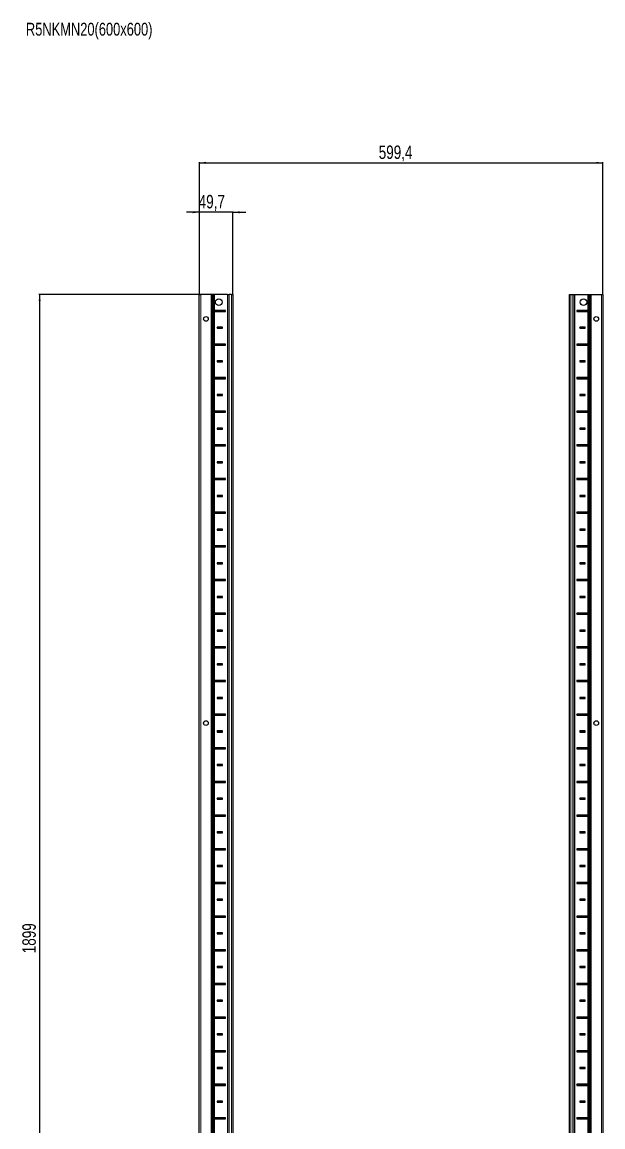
# Model space of a CAD drawing. Header units: millimetres. Extents: x -199 to 5025, y -1847 to 1507.
# Drawn here: x -199 to 663, y -190 to 1452 of the extents above; entities that cross this region are included whole.
import ezdxf

# ---------------------------------------------------------------- set-up
doc = ezdxf.new("R2010")
doc.units = ezdxf.units.MM
doc.layers.add('FORMAT', color=7, linetype='Continuous')
doc.styles.add('SLDTEXTSTYLE0', font='TXT', dxfattribs={"width": 0.75})
doc.dimstyles.new('SLDDIMSTYLE0', dxfattribs={"dimtxt": 20, "dimasz": 10, "dimexe": 0, "dimexo": 0.0625, "dimgap": 5, "dimtad": 2, "dimdec": 1, "dimrnd": 1e-09, "dimzin": 12, "dimdsep": 46, "dimtxsty": 'SLDTEXTSTYLE0', "dimsah": 1, "dimcen": 0.09, "dimadec": 0, "dimazin": 3, "dimtfac": 1, "dimtofl": 0, "dimtmove": 0, "dimatfit": 3, "dimfxl": 0, "dimfrac": 2, "dimtolj": 1, "dimtzin": 12, "dimarcsym": 0})
doc.dimstyles.new('SLDDIMSTYLE1', dxfattribs={"dimtxt": 20, "dimasz": 10, "dimexe": 0, "dimexo": 0.0625, "dimgap": 5, "dimtad": 2, "dimdec": 1, "dimrnd": 1e-09, "dimzin": 12, "dimdsep": 46, "dimtxsty": 'SLDTEXTSTYLE0', "dimsah": 1, "dimcen": 0.09, "dimadec": 0, "dimazin": 3, "dimtfac": 1, "dimtmove": 0, "dimatfit": 0, "dimfxl": 0, "dimfrac": 2, "dimtolj": 1, "dimtzin": 12, "dimarcsym": 0})

# ---------------------------------------------------------------- blocks, each defined once
blk = doc.blocks.new('_D')
at = {"layer": 'FORMAT'}
for p, q in [((86.4, 1047.2), (-174.2, 1047.2)), ((-173.2, 1047.2), (-173.2, -851.8)), ((86.4, -851.8), (-174.2, -851.8))]:
    blk.add_line(p, q, dxfattribs=at)
for points in [[(-173.2, 1047.2), (-174.7, 1037.2), (-171.6, 1037.2)], [(-173.2, -851.8), (-171.6, -841.8), (-174.7, -841.8)]]:
    blk.add_solid(points, dxfattribs=at)
at = {"layer": 'FORMAT', "insert": (-198.9, 68.2), "char_height": 20, "attachment_point": 1, "rotation": 90, "style": 'SLDTEXTSTYLE0'}
blk.add_mtext('1899', dxfattribs=at)
blk = doc.blocks.new('_D_1')
at = {"layer": 'FORMAT'}
for p, q in [((64, 1047.2), (64, 1243.6)), ((64, 1242.6), (663.4, 1242.6)), ((663.4, 1047.2), (663.4, 1243.6))]:
    blk.add_line(p, q, dxfattribs=at)
for points in [[(64, 1242.6), (74, 1241.1), (74, 1244.2)], [(663.4, 1242.6), (653.4, 1244.2), (653.4, 1241.1)]]:
    blk.add_solid(points, dxfattribs=at)
at = {"layer": 'FORMAT', "insert": (330.4, 1268.4), "char_height": 20, "attachment_point": 1, "style": 'SLDTEXTSTYLE0'}
blk.add_mtext('599,4', dxfattribs=at)
blk = doc.blocks.new('_D_2')
at = {"layer": 'FORMAT'}
for p, q in [((64, 1169.2), (44.7, 1169.2)), ((64, 1047.2), (64, 1170.2)), ((113.7, 1169.2), (64, 1169.2)), ((113.7, 1047.2), (113.7, 1170.2)), ((113.7, 1169.2), (132.9, 1169.2))]:
    blk.add_line(p, q, dxfattribs=at)
for points in [[(64, 1169.2), (54, 1170.7), (54, 1167.7)], [(113.7, 1169.2), (123.7, 1167.7), (123.7, 1170.7)]]:
    blk.add_solid(points, dxfattribs=at)
at = {"layer": 'FORMAT', "insert": (63, 1195), "char_height": 20, "attachment_point": 1, "style": 'SLDTEXTSTYLE0'}
blk.add_mtext('49,7', dxfattribs=at)

msp = doc.modelspace()

# ---------------------------------------------------------------- linework, layer by layer
at = {"color": 7, "linetype": 'Continuous', "lineweight": 25}
for p, q in [((63.98, -851.79), (63.98, 1047.21)), ((63.98, 1047.21), (65.98, 1047.21)), ((81.33, 1047.21), (65.98, 1047.21)), ((81.33, 1047.21), (81.98, 1047.21)), ((81.98, -851.79), (81.98, 1047.21)), ((81.98, 1047.21), (82.56, 1047.21)), ((83.77, 1047.21), (82.56, 1047.21)), ((83.77, -851.79), (83.77, 1047.21)), ((83.8, 1047.21), (83.77, 1047.21)), ((83.8, -851.79), (83.8, 1047.21)), ((85.01, 1047.21), (83.8, 1047.21)), ((85.01, 1047.21), (86.42, 1047.21)), ((105.83, 1047.21), (86.42, 1047.21)), ((105.83, 1047.21), (106.48, 1047.21)), ((106.48, -851.79), (106.48, 1047.21)), ((106.48, 1047.21), (108.48, 1047.21)), ((111.68, 1047.21), (108.48, 1047.21)), ((111.68, 1047.21), (113.68, 1047.21)), ((113.68, 1047.21), (113.68, -851.79)), ((613.68, -851.79), (613.68, 1047.21)), ((613.68, 1047.21), (615.68, 1047.21)), ((615.68, 1047.21), (618.88, 1047.21)), ((618.88, 1047.21), (620.88, 1047.21)), ((620.88, 1047.21), (620.88, -851.79)), ((620.88, 1047.21), (621.53, 1047.21)), ((621.53, 1047.21), (640.93, 1047.21)), ((640.93, 1047.21), (642.34, 1047.21)), ((642.34, 1047.21), (643.55, 1047.21)), ((643.55, 1047.21), (643.55, -851.79)), ((643.55, 1047.21), (643.58, 1047.21)), ((643.58, 1047.21), (643.58, -851.79)), ((643.58, 1047.21), (644.79, 1047.21)), ((644.79, 1047.21), (645.38, 1047.21)), ((645.38, 1047.21), (645.38, -851.79)), ((645.38, 1047.21), (646.03, 1047.21)), ((646.03, 1047.21), (661.38, 1047.21)), ((661.38, 1047.21), (663.38, 1047.21)), ((663.38, 1047.21), (663.38, -851.79)), ((85.93, 1023.35), (85.93, 1022.06)), ((86.58, 1022.71), (85.93, 1023.35)), ((86.58, 1022.71), (85.93, 1022.06)), ((102.83, 1023.46), (86.42, 1023.46)), ((86.42, 1021.96), (102.83, 1021.96)), ((102.08, 1022.71), (86.58, 1022.71)), ((102.08, 1022.71), (102.83, 1023.46)), ((102.08, 1022.71), (102.83, 1021.96)), ((102.83, 1021.96), (102.83, 1023.46)), ((625.28, 1022.71), (624.53, 1023.46)), ((640.93, 1023.46), (624.53, 1023.46)), ((624.53, 1023.46), (624.53, 1021.96)), ((625.28, 1022.71), (624.53, 1021.96)), ((624.53, 1021.96), (640.93, 1021.96)), ((625.28, 1022.71), (640.78, 1022.71)), ((640.78, 1022.71), (641.42, 1023.35)), ((640.78, 1022.71), (641.42, 1022.06)), ((641.42, 1022.06), (641.42, 1023.35)), ((98.33, 998.46), (90.33, 998.46)), ((90.33, 998.46), (90.33, 996.96)), ((91.08, 997.71), (90.33, 998.46)), ((91.08, 997.71), (90.33, 996.96)), ((90.33, 996.96), (98.33, 996.96)), ((97.58, 997.71), (91.08, 997.71)), ((97.58, 997.71), (98.33, 998.46)), ((97.58, 997.71), (98.33, 996.96)), ((98.33, 996.96), (98.33, 998.46)), ((637.03, 998.46), (629.03, 998.46)), ((629.03, 998.46), (629.03, 996.96)), ((629.78, 997.71), (629.03, 998.46)), ((629.78, 997.71), (629.03, 996.96)), ((629.03, 996.96), (637.03, 996.96)), ((629.78, 997.71), (636.28, 997.71)), ((636.28, 997.71), (637.03, 998.46)), ((636.28, 997.71), (637.03, 996.96)), ((637.03, 996.96), (637.03, 998.46)), ((85.93, 973.35), (85.93, 972.06)), ((86.58, 972.71), (85.93, 973.35)), ((86.58, 972.71), (85.93, 972.06)), ((102.83, 973.46), (86.42, 973.46)), ((86.42, 971.96), (102.83, 971.96)), ((102.08, 972.71), (86.58, 972.71)), ((102.08, 972.71), (102.83, 973.46)), ((102.08, 972.71), (102.83, 971.96)), ((102.83, 971.96), (102.83, 973.46)), ((640.93, 973.46), (624.53, 973.46)), ((624.53, 973.46), (624.53, 971.96)), ((625.28, 972.71), (624.53, 973.46)), ((625.28, 972.71), (624.53, 971.96)), ((624.53, 971.96), (640.93, 971.96)), ((625.28, 972.71), (640.78, 972.71)), ((640.78, 972.71), (641.42, 973.35)), ((640.78, 972.71), (641.42, 972.06)), ((641.42, 972.06), (641.42, 973.35)), ((98.33, 948.46), (90.33, 948.46)), ((90.33, 948.46), (90.33, 946.96)), ((91.08, 947.71), (90.33, 948.46)), ((91.08, 947.71), (90.33, 946.96)), ((90.33, 946.96), (98.33, 946.96)), ((97.58, 947.71), (91.08, 947.71)), ((97.58, 947.71), (98.33, 948.46)), ((97.58, 947.71), (98.33, 946.96)), ((98.33, 946.96), (98.33, 948.46)), ((637.03, 948.46), (629.03, 948.46)), ((629.03, 948.46), (629.03, 946.96)), ((629.78, 947.71), (629.03, 948.46)), ((629.78, 947.71), (629.03, 946.96)), ((629.03, 946.96), (637.03, 946.96)), ((629.78, 947.71), (636.28, 947.71)), ((636.28, 947.71), (637.03, 948.46)), ((636.28, 947.71), (637.03, 946.96)), ((637.03, 946.96), (637.03, 948.46)), ((85.93, 923.35), (85.93, 922.06)), ((86.58, 922.71), (85.93, 923.35)), ((86.58, 922.71), (85.93, 922.06)), ((102.83, 923.46), (86.42, 923.46)), ((86.42, 921.96), (102.83, 921.96)), ((102.08, 922.71), (86.58, 922.71)), ((102.08, 922.71), (102.83, 923.46)), ((102.08, 922.71), (102.83, 921.96)), ((102.83, 921.96), (102.83, 923.46)), ((640.93, 923.46), (624.53, 923.46)), ((624.53, 923.46), (624.53, 921.96)), ((625.28, 922.71), (624.53, 923.46)), ((625.28, 922.71), (624.53, 921.96)), ((624.53, 921.96), (640.93, 921.96)), ((625.28, 922.71), (640.78, 922.71)), ((640.78, 922.71), (641.42, 923.35)), ((640.78, 922.71), (641.42, 922.06)), ((641.42, 922.06), (641.42, 923.35)), ((98.33, 898.46), (90.33, 898.46)), ((90.33, 898.46), (90.33, 896.96)), ((91.08, 897.71), (90.33, 898.46)), ((91.08, 897.71), (90.33, 896.96)), ((90.33, 896.96), (98.33, 896.96)), ((97.58, 897.71), (91.08, 897.71)), ((97.58, 897.71), (98.33, 898.46)), ((97.58, 897.71), (98.33, 896.96)), ((98.33, 896.96), (98.33, 898.46)), ((637.03, 898.46), (629.03, 898.46)), ((629.03, 898.46), (629.03, 896.96)), ((629.78, 897.71), (629.03, 898.46)), ((629.78, 897.71), (629.03, 896.96)), ((629.03, 896.96), (637.03, 896.96)), ((629.78, 897.71), (636.28, 897.71)), ((636.28, 897.71), (637.03, 898.46)), ((636.28, 897.71), (637.03, 896.96)), ((637.03, 896.96), (637.03, 898.46)), ((85.93, 873.35), (85.93, 872.06)), ((86.58, 872.71), (85.93, 873.35)), ((86.58, 872.71), (85.93, 872.06)), ((102.83, 873.46), (86.42, 873.46)), ((86.42, 871.96), (102.83, 871.96)), ((102.08, 872.71), (86.58, 872.71)), ((102.08, 872.71), (102.83, 873.46)), ((102.08, 872.71), (102.83, 871.96)), ((102.83, 871.96), (102.83, 873.46)), ((640.93, 873.46), (624.53, 873.46)), ((624.53, 873.46), (624.53, 871.96)), ((625.28, 872.71), (624.53, 873.46)), ((625.28, 872.71), (624.53, 871.96)), ((624.53, 871.96), (640.93, 871.96)), ((625.28, 872.71), (640.78, 872.71)), ((640.78, 872.71), (641.42, 873.35)), ((640.78, 872.71), (641.42, 872.06)), ((641.42, 872.06), (641.42, 873.35)), ((98.33, 848.46), (90.33, 848.46)), ((90.33, 848.46), (90.33, 846.96)), ((91.08, 847.71), (90.33, 848.46)), ((91.08, 847.71), (90.33, 846.96)), ((90.33, 846.96), (98.33, 846.96)), ((97.58, 847.71), (91.08, 847.71)), ((97.58, 847.71), (98.33, 848.46)), ((97.58, 847.71), (98.33, 846.96)), ((98.33, 846.96), (98.33, 848.46)), ((637.03, 848.46), (629.03, 848.46)), ((629.03, 848.46), (629.03, 846.96)), ((629.78, 847.71), (629.03, 848.46)), ((629.78, 847.71), (629.03, 846.96)), ((629.03, 846.96), (637.03, 846.96)), ((629.78, 847.71), (636.28, 847.71)), ((636.28, 847.71), (637.03, 848.46)), ((636.28, 847.71), (637.03, 846.96)), ((637.03, 846.96), (637.03, 848.46)), ((85.93, 823.35), (85.93, 822.06)), ((86.58, 822.71), (85.93, 823.35)), ((86.58, 822.71), (85.93, 822.06)), ((102.83, 823.46), (86.42, 823.46)), ((86.42, 821.96), (102.83, 821.96)), ((102.08, 822.71), (86.58, 822.71)), ((102.08, 822.71), (102.83, 823.46)), ((102.08, 822.71), (102.83, 821.96)), ((102.83, 821.96), (102.83, 823.46)), ((640.93, 823.46), (624.53, 823.46)), ((624.53, 823.46), (624.53, 821.96)), ((625.28, 822.71), (624.53, 823.46)), ((625.28, 822.71), (624.53, 821.96)), ((624.53, 821.96), (640.93, 821.96)), ((625.28, 822.71), (640.78, 822.71)), ((640.78, 822.71), (641.42, 823.35)), ((640.78, 822.71), (641.42, 822.06)), ((641.42, 822.06), (641.42, 823.35)), ((98.33, 798.46), (90.33, 798.46)), ((90.33, 798.46), (90.33, 796.96)), ((91.08, 797.71), (90.33, 798.46)), ((91.08, 797.71), (90.33, 796.96)), ((90.33, 796.96), (98.33, 796.96)), ((97.58, 797.71), (91.08, 797.71)), ((97.58, 797.71), (98.33, 798.46)), ((97.58, 797.71), (98.33, 796.96)), ((98.33, 796.96), (98.33, 798.46)), ((637.03, 798.46), (629.03, 798.46)), ((629.03, 798.46), (629.03, 796.96)), ((629.78, 797.71), (629.03, 798.46)), ((629.78, 797.71), (629.03, 796.96)), ((629.03, 796.96), (637.03, 796.96)), ((629.78, 797.71), (636.28, 797.71)), ((636.28, 797.71), (637.03, 798.46)), ((636.28, 797.71), (637.03, 796.96)), ((637.03, 796.96), (637.03, 798.46)), ((85.93, 773.35), (85.93, 772.06)), ((86.58, 772.71), (85.93, 773.35)), ((86.58, 772.71), (85.93, 772.06)), ((102.83, 773.46), (86.42, 773.46)), ((86.42, 771.96), (102.83, 771.96)), ((102.08, 772.71), (86.58, 772.71)), ((102.08, 772.71), (102.83, 773.46)), ((102.08, 772.71), (102.83, 771.96)), ((102.83, 771.96), (102.83, 773.46)), ((640.93, 773.46), (624.53, 773.46)), ((624.53, 773.46), (624.53, 771.96)), ((625.28, 772.71), (624.53, 773.46)), ((625.28, 772.71), (624.53, 771.96)), ((624.53, 771.96), (640.93, 771.96)), ((625.28, 772.71), (640.78, 772.71)), ((640.78, 772.71), (641.42, 773.35)), ((640.78, 772.71), (641.42, 772.06)), ((641.42, 772.06), (641.42, 773.35)), ((98.33, 748.46), (90.33, 748.46)), ((90.33, 748.46), (90.33, 746.96)), ((91.08, 747.71), (90.33, 748.46)), ((91.08, 747.71), (90.33, 746.96)), ((90.33, 746.96), (98.33, 746.96)), ((97.58, 747.71), (91.08, 747.71)), ((97.58, 747.71), (98.33, 748.46)), ((97.58, 747.71), (98.33, 746.96)), ((98.33, 746.96), (98.33, 748.46)), ((637.03, 748.46), (629.03, 748.46)), ((629.03, 748.46), (629.03, 746.96)), ((629.78, 747.71), (629.03, 748.46)), ((629.78, 747.71), (629.03, 746.96)), ((629.03, 746.96), (637.03, 746.96)), ((629.78, 747.71), (636.28, 747.71)), ((636.28, 747.71), (637.03, 748.46)), ((636.28, 747.71), (637.03, 746.96)), ((637.03, 746.96), (637.03, 748.46)), ((85.93, 723.35), (85.93, 722.06)), ((86.58, 722.71), (85.93, 723.35)), ((86.58, 722.71), (85.93, 722.06)), ((102.83, 723.46), (86.42, 723.46)), ((102.08, 722.71), (86.58, 722.71)), ((102.08, 722.71), (102.83, 723.46)), ((102.08, 722.71), (102.83, 721.96)), ((102.83, 721.96), (102.83, 723.46)), ((640.93, 723.46), (624.53, 723.46)), ((624.53, 723.46), (624.53, 721.96)), ((625.28, 722.71), (624.53, 723.46)), ((625.28, 722.71), (624.53, 721.96)), ((625.28, 722.71), (640.78, 722.71)), ((640.78, 722.71), (641.42, 723.35)), ((640.78, 722.71), (641.42, 722.06)), ((641.42, 722.06), (641.42, 723.35)), ((86.42, 721.96), (102.83, 721.96)), ((624.53, 721.96), (640.93, 721.96)), ((98.33, 698.46), (90.33, 698.46)), ((90.33, 698.46), (90.33, 696.96)), ((91.08, 697.71), (90.33, 698.46)), ((91.08, 697.71), (90.33, 696.96)), ((90.33, 696.96), (98.33, 696.96)), ((97.58, 697.71), (91.08, 697.71)), ((97.58, 697.71), (98.33, 698.46)), ((97.58, 697.71), (98.33, 696.96)), ((98.33, 696.96), (98.33, 698.46)), ((637.03, 698.46), (629.03, 698.46)), ((629.03, 698.46), (629.03, 696.96)), ((629.78, 697.71), (629.03, 698.46)), ((629.78, 697.71), (629.03, 696.96)), ((629.03, 696.96), (637.03, 696.96)), ((629.78, 697.71), (636.28, 697.71)), ((636.28, 697.71), (637.03, 698.46)), ((636.28, 697.71), (637.03, 696.96)), ((637.03, 696.96), (637.03, 698.46)), ((85.93, 673.35), (85.93, 672.06)), ((86.58, 672.71), (85.93, 673.35)), ((102.83, 673.46), (86.42, 673.46)), ((102.08, 672.71), (102.83, 673.46)), ((102.83, 671.96), (102.83, 673.46)), ((640.93, 673.46), (624.53, 673.46)), ((624.53, 673.46), (624.53, 671.96)), ((625.28, 672.71), (624.53, 673.46)), ((640.78, 672.71), (641.42, 673.35)), ((641.42, 672.06), (641.42, 673.35)), ((86.58, 672.71), (85.93, 672.06)), ((86.42, 671.96), (102.83, 671.96)), ((102.08, 672.71), (86.58, 672.71)), ((102.08, 672.71), (102.83, 671.96)), ((625.28, 672.71), (624.53, 671.96)), ((624.53, 671.96), (640.93, 671.96)), ((625.28, 672.71), (640.78, 672.71)), ((640.78, 672.71), (641.42, 672.06)), ((98.33, 648.46), (90.33, 648.46)), ((90.33, 648.46), (90.33, 646.96)), ((91.08, 647.71), (90.33, 648.46)), ((91.08, 647.71), (90.33, 646.96)), ((90.33, 646.96), (98.33, 646.96)), ((97.58, 647.71), (91.08, 647.71)), ((97.58, 647.71), (98.33, 648.46)), ((97.58, 647.71), (98.33, 646.96)), ((98.33, 646.96), (98.33, 648.46)), ((637.03, 648.46), (629.03, 648.46)), ((629.03, 648.46), (629.03, 646.96)), ((629.78, 647.71), (629.03, 648.46)), ((629.78, 647.71), (629.03, 646.96)), ((629.03, 646.96), (637.03, 646.96)), ((629.78, 647.71), (636.28, 647.71)), ((636.28, 647.71), (637.03, 648.46)), ((636.28, 647.71), (637.03, 646.96)), ((637.03, 646.96), (637.03, 648.46)), ((85.93, 623.35), (85.93, 622.06)), ((86.58, 622.71), (85.93, 623.35)), ((86.58, 622.71), (85.93, 622.06)), ((102.83, 623.46), (86.42, 623.46)), ((86.42, 621.96), (102.83, 621.96)), ((102.08, 622.71), (86.58, 622.71)), ((102.08, 622.71), (102.83, 623.46)), ((102.08, 622.71), (102.83, 621.96)), ((102.83, 621.96), (102.83, 623.46)), ((640.93, 623.46), (624.53, 623.46)), ((624.53, 623.46), (624.53, 621.96)), ((625.28, 622.71), (624.53, 623.46)), ((625.28, 622.71), (624.53, 621.96)), ((624.53, 621.96), (640.93, 621.96)), ((625.28, 622.71), (640.78, 622.71)), ((640.78, 622.71), (641.42, 623.35)), ((640.78, 622.71), (641.42, 622.06)), ((641.42, 622.06), (641.42, 623.35)), ((98.33, 598.46), (90.33, 598.46)), ((90.33, 598.46), (90.33, 596.96)), ((91.08, 597.71), (90.33, 598.46)), ((91.08, 597.71), (90.33, 596.96)), ((90.33, 596.96), (98.33, 596.96)), ((97.58, 597.71), (91.08, 597.71)), ((97.58, 597.71), (98.33, 598.46)), ((97.58, 597.71), (98.33, 596.96)), ((98.33, 596.96), (98.33, 598.46)), ((637.03, 598.46), (629.03, 598.46)), ((629.03, 598.46), (629.03, 596.96)), ((629.78, 597.71), (629.03, 598.46)), ((629.78, 597.71), (629.03, 596.96)), ((629.03, 596.96), (637.03, 596.96)), ((629.78, 597.71), (636.28, 597.71)), ((636.28, 597.71), (637.03, 598.46)), ((636.28, 597.71), (637.03, 596.96)), ((637.03, 596.96), (637.03, 598.46)), ((85.93, 573.35), (85.93, 572.06)), ((86.58, 572.71), (85.93, 573.35)), ((86.58, 572.71), (85.93, 572.06)), ((102.83, 573.46), (86.42, 573.46)), ((86.42, 571.96), (102.83, 571.96)), ((102.08, 572.71), (86.58, 572.71)), ((102.08, 572.71), (102.83, 573.46)), ((102.08, 572.71), (102.83, 571.96)), ((102.83, 571.96), (102.83, 573.46)), ((640.93, 573.46), (624.53, 573.46)), ((624.53, 573.46), (624.53, 571.96)), ((625.28, 572.71), (624.53, 573.46)), ((625.28, 572.71), (624.53, 571.96)), ((624.53, 571.96), (640.93, 571.96)), ((625.28, 572.71), (640.78, 572.71)), ((640.78, 572.71), (641.42, 573.35)), ((640.78, 572.71), (641.42, 572.06)), ((641.42, 572.06), (641.42, 573.35)), ((98.33, 548.46), (90.33, 548.46)), ((90.33, 548.46), (90.33, 546.96)), ((91.08, 547.71), (90.33, 548.46)), ((91.08, 547.71), (90.33, 546.96)), ((90.33, 546.96), (98.33, 546.96)), ((97.58, 547.71), (91.08, 547.71)), ((97.58, 547.71), (98.33, 548.46)), ((97.58, 547.71), (98.33, 546.96)), ((98.33, 546.96), (98.33, 548.46)), ((637.03, 548.46), (629.03, 548.46)), ((629.03, 548.46), (629.03, 546.96)), ((629.78, 547.71), (629.03, 548.46)), ((629.78, 547.71), (629.03, 546.96)), ((629.03, 546.96), (637.03, 546.96)), ((629.78, 547.71), (636.28, 547.71)), ((636.28, 547.71), (637.03, 548.46)), ((636.28, 547.71), (637.03, 546.96)), ((637.03, 546.96), (637.03, 548.46)), ((85.93, 523.35), (85.93, 522.06)), ((86.58, 522.71), (85.93, 523.35)), ((86.58, 522.71), (85.93, 522.06)), ((102.83, 523.46), (86.42, 523.46)), ((86.42, 521.96), (102.83, 521.96)), ((102.08, 522.71), (86.58, 522.71)), ((102.08, 522.71), (102.83, 523.46)), ((102.08, 522.71), (102.83, 521.96)), ((102.83, 521.96), (102.83, 523.46)), ((640.93, 523.46), (624.53, 523.46)), ((624.53, 523.46), (624.53, 521.96)), ((625.28, 522.71), (624.53, 523.46)), ((625.28, 522.71), (624.53, 521.96)), ((624.53, 521.96), (640.93, 521.96)), ((625.28, 522.71), (640.78, 522.71)), ((640.78, 522.71), (641.42, 523.35)), ((640.78, 522.71), (641.42, 522.06)), ((641.42, 522.06), (641.42, 523.35)), ((98.33, 498.46), (90.33, 498.46)), ((90.33, 498.46), (90.33, 496.96)), ((91.08, 497.71), (90.33, 498.46)), ((91.08, 497.71), (90.33, 496.96)), ((90.33, 496.96), (98.33, 496.96)), ((97.58, 497.71), (91.08, 497.71)), ((97.58, 497.71), (98.33, 498.46)), ((97.58, 497.71), (98.33, 496.96)), ((98.33, 496.96), (98.33, 498.46)), ((637.03, 498.46), (629.03, 498.46)), ((629.03, 498.46), (629.03, 496.96)), ((629.78, 497.71), (629.03, 498.46)), ((629.78, 497.71), (629.03, 496.96)), ((629.03, 496.96), (637.03, 496.96)), ((629.78, 497.71), (636.28, 497.71)), ((636.28, 497.71), (637.03, 498.46)), ((636.28, 497.71), (637.03, 496.96)), ((637.03, 496.96), (637.03, 498.46)), ((85.93, 473.35), (85.93, 472.06)), ((86.58, 472.71), (85.93, 473.35)), ((86.58, 472.71), (85.93, 472.06)), ((102.83, 473.46), (86.42, 473.46)), ((86.42, 471.96), (102.83, 471.96)), ((102.08, 472.71), (86.58, 472.71)), ((102.08, 472.71), (102.83, 473.46)), ((102.08, 472.71), (102.83, 471.96)), ((102.83, 471.96), (102.83, 473.46)), ((640.93, 473.46), (624.53, 473.46)), ((624.53, 473.46), (624.53, 471.96)), ((625.28, 472.71), (624.53, 473.46)), ((625.28, 472.71), (624.53, 471.96)), ((624.53, 471.96), (640.93, 471.96)), ((625.28, 472.71), (640.78, 472.71)), ((640.78, 472.71), (641.42, 473.35)), ((640.78, 472.71), (641.42, 472.06)), ((641.42, 472.06), (641.42, 473.35)), ((98.33, 448.46), (90.33, 448.46)), ((90.33, 448.46), (90.33, 446.96)), ((91.08, 447.71), (90.33, 448.46)), ((91.08, 447.71), (90.33, 446.96)), ((90.33, 446.96), (98.33, 446.96)), ((97.58, 447.71), (91.08, 447.71)), ((97.58, 447.71), (98.33, 448.46)), ((97.58, 447.71), (98.33, 446.96)), ((98.33, 446.96), (98.33, 448.46)), ((637.03, 448.46), (629.03, 448.46)), ((629.03, 448.46), (629.03, 446.96)), ((629.78, 447.71), (629.03, 448.46)), ((629.78, 447.71), (629.03, 446.96)), ((629.03, 446.96), (637.03, 446.96)), ((629.78, 447.71), (636.28, 447.71)), ((636.28, 447.71), (637.03, 448.46)), ((636.28, 447.71), (637.03, 446.96)), ((637.03, 446.96), (637.03, 448.46)), ((85.93, 423.35), (85.93, 422.06)), ((86.58, 422.71), (85.93, 423.35)), ((86.58, 422.71), (85.93, 422.06)), ((102.83, 423.46), (86.42, 423.46)), ((86.42, 421.96), (102.83, 421.96)), ((102.08, 422.71), (86.58, 422.71)), ((102.08, 422.71), (102.83, 423.46)), ((102.08, 422.71), (102.83, 421.96)), ((102.83, 421.96), (102.83, 423.46)), ((640.93, 423.46), (624.53, 423.46)), ((624.53, 423.46), (624.53, 421.96)), ((625.28, 422.71), (624.53, 423.46)), ((625.28, 422.71), (624.53, 421.96)), ((624.53, 421.96), (640.93, 421.96)), ((625.28, 422.71), (640.78, 422.71)), ((640.78, 422.71), (641.42, 423.35)), ((640.78, 422.71), (641.42, 422.06)), ((641.42, 422.06), (641.42, 423.35)), ((98.33, 398.46), (90.33, 398.46)), ((90.33, 398.46), (90.33, 396.96)), ((91.08, 397.71), (90.33, 398.46)), ((91.08, 397.71), (90.33, 396.96)), ((90.33, 396.96), (98.33, 396.96)), ((97.58, 397.71), (91.08, 397.71)), ((97.58, 397.71), (98.33, 398.46)), ((97.58, 397.71), (98.33, 396.96)), ((98.33, 396.96), (98.33, 398.46)), ((637.03, 398.46), (629.03, 398.46)), ((629.03, 398.46), (629.03, 396.96)), ((629.78, 397.71), (629.03, 398.46)), ((629.78, 397.71), (629.03, 396.96)), ((629.03, 396.96), (637.03, 396.96)), ((629.78, 397.71), (636.28, 397.71)), ((636.28, 397.71), (637.03, 398.46)), ((636.28, 397.71), (637.03, 396.96)), ((637.03, 396.96), (637.03, 398.46)), ((85.93, 373.35), (85.93, 372.06)), ((86.58, 372.71), (85.93, 373.35)), ((86.58, 372.71), (85.93, 372.06)), ((102.83, 373.46), (86.42, 373.46)), ((86.42, 371.96), (102.83, 371.96)), ((102.08, 372.71), (86.58, 372.71)), ((102.08, 372.71), (102.83, 373.46)), ((102.08, 372.71), (102.83, 371.96)), ((102.83, 371.96), (102.83, 373.46)), ((640.93, 373.46), (624.53, 373.46)), ((624.53, 373.46), (624.53, 371.96)), ((625.28, 372.71), (624.53, 373.46)), ((625.28, 372.71), (624.53, 371.96)), ((624.53, 371.96), (640.93, 371.96)), ((625.28, 372.71), (640.78, 372.71)), ((640.78, 372.71), (641.42, 373.35)), ((640.78, 372.71), (641.42, 372.06)), ((641.42, 372.06), (641.42, 373.35)), ((98.33, 348.46), (90.33, 348.46)), ((90.33, 348.46), (90.33, 346.96)), ((91.08, 347.71), (90.33, 348.46)), ((91.08, 347.71), (90.33, 346.96)), ((90.33, 346.96), (98.33, 346.96)), ((97.58, 347.71), (91.08, 347.71)), ((97.58, 347.71), (98.33, 348.46)), ((97.58, 347.71), (98.33, 346.96)), ((98.33, 346.96), (98.33, 348.46)), ((637.03, 348.46), (629.03, 348.46)), ((629.03, 348.46), (629.03, 346.96)), ((629.78, 347.71), (629.03, 348.46)), ((629.78, 347.71), (629.03, 346.96)), ((629.03, 346.96), (637.03, 346.96)), ((629.78, 347.71), (636.28, 347.71)), ((636.28, 347.71), (637.03, 348.46)), ((636.28, 347.71), (637.03, 346.96)), ((637.03, 346.96), (637.03, 348.46)), ((85.93, 323.35), (85.93, 322.06)), ((86.58, 322.71), (85.93, 323.35)), ((86.58, 322.71), (85.93, 322.06)), ((102.83, 323.46), (86.42, 323.46)), ((86.42, 321.96), (102.83, 321.96)), ((102.08, 322.71), (86.58, 322.71)), ((102.08, 322.71), (102.83, 323.46)), ((102.08, 322.71), (102.83, 321.96)), ((102.83, 321.96), (102.83, 323.46)), ((640.93, 323.46), (624.53, 323.46)), ((624.53, 323.46), (624.53, 321.96)), ((625.28, 322.71), (624.53, 323.46)), ((625.28, 322.71), (624.53, 321.96)), ((624.53, 321.96), (640.93, 321.96)), ((625.28, 322.71), (640.78, 322.71)), ((640.78, 322.71), (641.42, 323.35)), ((640.78, 322.71), (641.42, 322.06)), ((641.42, 322.06), (641.42, 323.35)), ((98.33, 298.46), (90.33, 298.46)), ((90.33, 298.46), (90.33, 296.96)), ((91.08, 297.71), (90.33, 298.46)), ((91.08, 297.71), (90.33, 296.96)), ((90.33, 296.96), (98.33, 296.96)), ((97.58, 297.71), (91.08, 297.71)), ((97.58, 297.71), (98.33, 298.46)), ((97.58, 297.71), (98.33, 296.96)), ((98.33, 296.96), (98.33, 298.46)), ((637.03, 298.46), (629.03, 298.46)), ((629.03, 298.46), (629.03, 296.96)), ((629.78, 297.71), (629.03, 298.46)), ((629.78, 297.71), (629.03, 296.96)), ((629.03, 296.96), (637.03, 296.96)), ((629.78, 297.71), (636.28, 297.71)), ((636.28, 297.71), (637.03, 298.46)), ((636.28, 297.71), (637.03, 296.96)), ((637.03, 296.96), (637.03, 298.46)), ((85.93, 273.35), (85.93, 272.06)), ((86.58, 272.71), (85.93, 273.35)), ((86.58, 272.71), (85.93, 272.06)), ((102.83, 273.46), (86.42, 273.46)), ((86.42, 271.96), (102.83, 271.96)), ((102.08, 272.71), (86.58, 272.71)), ((102.08, 272.71), (102.83, 273.46)), ((102.08, 272.71), (102.83, 271.96)), ((102.83, 271.96), (102.83, 273.46)), ((640.93, 273.46), (624.53, 273.46)), ((624.53, 273.46), (624.53, 271.96)), ((625.28, 272.71), (624.53, 273.46)), ((625.28, 272.71), (624.53, 271.96)), ((624.53, 271.96), (640.93, 271.96)), ((625.28, 272.71), (640.78, 272.71)), ((640.78, 272.71), (641.42, 273.35)), ((640.78, 272.71), (641.42, 272.06)), ((641.42, 272.06), (641.42, 273.35)), ((98.33, 248.46), (90.33, 248.46)), ((90.33, 248.46), (90.33, 246.96)), ((91.08, 247.71), (90.33, 248.46)), ((91.08, 247.71), (90.33, 246.96)), ((90.33, 246.96), (98.33, 246.96)), ((97.58, 247.71), (91.08, 247.71)), ((97.58, 247.71), (98.33, 248.46)), ((97.58, 247.71), (98.33, 246.96)), ((98.33, 246.96), (98.33, 248.46)), ((637.03, 248.46), (629.03, 248.46)), ((629.03, 248.46), (629.03, 246.96)), ((629.78, 247.71), (629.03, 248.46)), ((629.78, 247.71), (629.03, 246.96)), ((629.03, 246.96), (637.03, 246.96)), ((629.78, 247.71), (636.28, 247.71)), ((636.28, 247.71), (637.03, 248.46)), ((636.28, 247.71), (637.03, 246.96)), ((637.03, 246.96), (637.03, 248.46)), ((85.93, 223.35), (85.93, 222.06)), ((86.58, 222.71), (85.93, 223.35)), ((86.58, 222.71), (85.93, 222.06)), ((102.83, 223.46), (86.42, 223.46)), ((86.42, 221.96), (102.83, 221.96)), ((102.08, 222.71), (86.58, 222.71)), ((102.08, 222.71), (102.83, 223.46)), ((102.08, 222.71), (102.83, 221.96)), ((102.83, 221.96), (102.83, 223.46)), ((640.93, 223.46), (624.53, 223.46)), ((624.53, 223.46), (624.53, 221.96)), ((625.28, 222.71), (624.53, 223.46)), ((625.28, 222.71), (624.53, 221.96)), ((624.53, 221.96), (640.93, 221.96)), ((625.28, 222.71), (640.78, 222.71)), ((640.78, 222.71), (641.42, 223.35)), ((640.78, 222.71), (641.42, 222.06)), ((641.42, 222.06), (641.42, 223.35)), ((98.33, 198.46), (90.33, 198.46)), ((90.33, 198.46), (90.33, 196.96)), ((91.08, 197.71), (90.33, 198.46)), ((91.08, 197.71), (90.33, 196.96)), ((97.58, 197.71), (91.08, 197.71)), ((97.58, 197.71), (98.33, 198.46)), ((97.58, 197.71), (98.33, 196.96)), ((98.33, 196.96), (98.33, 198.46)), ((637.03, 198.46), (629.03, 198.46)), ((629.03, 198.46), (629.03, 196.96)), ((629.78, 197.71), (629.03, 198.46)), ((629.78, 197.71), (629.03, 196.96)), ((629.78, 197.71), (636.28, 197.71)), ((636.28, 197.71), (637.03, 198.46)), ((636.28, 197.71), (637.03, 196.96)), ((637.03, 196.96), (637.03, 198.46)), ((90.33, 196.96), (98.33, 196.96)), ((629.03, 196.96), (637.03, 196.96)), ((85.93, 173.35), (85.93, 172.06)), ((86.58, 172.71), (85.93, 173.35)), ((86.58, 172.71), (85.93, 172.06)), ((102.83, 173.46), (86.42, 173.46)), ((86.42, 171.96), (102.83, 171.96)), ((102.08, 172.71), (86.58, 172.71)), ((102.08, 172.71), (102.83, 173.46)), ((102.08, 172.71), (102.83, 171.96)), ((102.83, 171.96), (102.83, 173.46)), ((640.93, 173.46), (624.53, 173.46)), ((624.53, 173.46), (624.53, 171.96)), ((625.28, 172.71), (624.53, 173.46)), ((625.28, 172.71), (624.53, 171.96)), ((624.53, 171.96), (640.93, 171.96)), ((625.28, 172.71), (640.78, 172.71)), ((640.78, 172.71), (641.42, 173.35)), ((640.78, 172.71), (641.42, 172.06)), ((641.42, 172.06), (641.42, 173.35)), ((98.33, 148.46), (90.33, 148.46)), ((90.33, 148.46), (90.33, 146.96)), ((91.08, 147.71), (90.33, 148.46)), ((97.58, 147.71), (98.33, 148.46)), ((98.33, 146.96), (98.33, 148.46)), ((637.03, 148.46), (629.03, 148.46)), ((629.03, 148.46), (629.03, 146.96)), ((629.78, 147.71), (629.03, 148.46)), ((636.28, 147.71), (637.03, 148.46)), ((637.03, 146.96), (637.03, 148.46)), ((91.08, 147.71), (90.33, 146.96)), ((90.33, 146.96), (98.33, 146.96)), ((97.58, 147.71), (91.08, 147.71)), ((97.58, 147.71), (98.33, 146.96)), ((629.78, 147.71), (629.03, 146.96)), ((629.03, 146.96), (637.03, 146.96)), ((629.78, 147.71), (636.28, 147.71)), ((636.28, 147.71), (637.03, 146.96)), ((85.93, 123.35), (85.93, 122.06)), ((86.58, 122.71), (85.93, 123.35)), ((86.58, 122.71), (85.93, 122.06)), ((102.83, 123.46), (86.42, 123.46)), ((86.42, 121.96), (102.83, 121.96)), ((102.08, 122.71), (86.58, 122.71)), ((102.08, 122.71), (102.83, 123.46)), ((102.08, 122.71), (102.83, 121.96)), ((102.83, 121.96), (102.83, 123.46)), ((640.93, 123.46), (624.53, 123.46)), ((624.53, 123.46), (624.53, 121.96)), ((625.28, 122.71), (624.53, 123.46)), ((625.28, 122.71), (624.53, 121.96)), ((624.53, 121.96), (640.93, 121.96)), ((625.28, 122.71), (640.78, 122.71)), ((640.78, 122.71), (641.42, 123.35)), ((640.78, 122.71), (641.42, 122.06)), ((641.42, 122.06), (641.42, 123.35)), ((98.33, 98.46), (90.33, 98.46)), ((90.33, 98.46), (90.33, 96.96)), ((91.08, 97.71), (90.33, 98.46)), ((91.08, 97.71), (90.33, 96.96)), ((90.33, 96.96), (98.33, 96.96)), ((97.58, 97.71), (91.08, 97.71)), ((97.58, 97.71), (98.33, 98.46)), ((97.58, 97.71), (98.33, 96.96)), ((98.33, 96.96), (98.33, 98.46)), ((637.03, 98.46), (629.03, 98.46)), ((629.03, 98.46), (629.03, 96.96)), ((629.78, 97.71), (629.03, 98.46)), ((629.78, 97.71), (629.03, 96.96)), ((629.03, 96.96), (637.03, 96.96)), ((629.78, 97.71), (636.28, 97.71)), ((636.28, 97.71), (637.03, 98.46)), ((636.28, 97.71), (637.03, 96.96)), ((637.03, 96.96), (637.03, 98.46)), ((85.93, 73.35), (85.93, 72.06)), ((86.58, 72.71), (85.93, 73.35)), ((86.58, 72.71), (85.93, 72.06)), ((102.83, 73.46), (86.42, 73.46)), ((86.42, 71.96), (102.83, 71.96)), ((102.08, 72.71), (86.58, 72.71)), ((102.08, 72.71), (102.83, 73.46)), ((102.08, 72.71), (102.83, 71.96)), ((102.83, 71.96), (102.83, 73.46)), ((640.93, 73.46), (624.53, 73.46)), ((624.53, 73.46), (624.53, 71.96)), ((625.28, 72.71), (624.53, 73.46)), ((625.28, 72.71), (624.53, 71.96)), ((624.53, 71.96), (640.93, 71.96)), ((625.28, 72.71), (640.78, 72.71)), ((640.78, 72.71), (641.42, 73.35)), ((640.78, 72.71), (641.42, 72.06)), ((641.42, 72.06), (641.42, 73.35)), ((98.33, 48.46), (90.33, 48.46)), ((90.33, 48.46), (90.33, 46.96)), ((91.08, 47.71), (90.33, 48.46)), ((91.08, 47.71), (90.33, 46.96)), ((90.33, 46.96), (98.33, 46.96)), ((97.58, 47.71), (91.08, 47.71)), ((97.58, 47.71), (98.33, 48.46)), ((97.58, 47.71), (98.33, 46.96)), ((98.33, 46.96), (98.33, 48.46)), ((637.03, 48.46), (629.03, 48.46)), ((629.03, 48.46), (629.03, 46.96)), ((629.78, 47.71), (629.03, 48.46)), ((629.78, 47.71), (629.03, 46.96)), ((629.03, 46.96), (637.03, 46.96)), ((629.78, 47.71), (636.28, 47.71)), ((636.28, 47.71), (637.03, 48.46)), ((636.28, 47.71), (637.03, 46.96)), ((637.03, 46.96), (637.03, 48.46)), ((85.93, 23.35), (85.93, 22.06)), ((86.58, 22.71), (85.93, 23.35)), ((86.58, 22.71), (85.93, 22.06)), ((102.83, 23.46), (86.42, 23.46)), ((86.42, 21.96), (102.83, 21.96)), ((102.08, 22.71), (86.58, 22.71)), ((102.08, 22.71), (102.83, 23.46)), ((102.08, 22.71), (102.83, 21.96)), ((102.83, 21.96), (102.83, 23.46)), ((640.93, 23.46), (624.53, 23.46)), ((624.53, 23.46), (624.53, 21.96)), ((625.28, 22.71), (624.53, 23.46)), ((625.28, 22.71), (624.53, 21.96)), ((624.53, 21.96), (640.93, 21.96)), ((625.28, 22.71), (640.78, 22.71)), ((640.78, 22.71), (641.42, 23.35)), ((640.78, 22.71), (641.42, 22.06)), ((641.42, 22.06), (641.42, 23.35)), ((98.33, -1.54), (90.33, -1.54)), ((90.33, -1.54), (90.33, -3.04)), ((91.08, -2.29), (90.33, -1.54)), ((91.08, -2.29), (90.33, -3.04)), ((90.33, -3.04), (98.33, -3.04)), ((97.58, -2.29), (91.08, -2.29)), ((97.58, -2.29), (98.33, -1.54)), ((97.58, -2.29), (98.33, -3.04)), ((98.33, -3.04), (98.33, -1.54)), ((637.03, -1.54), (629.03, -1.54)), ((629.03, -1.54), (629.03, -3.04)), ((629.78, -2.29), (629.03, -1.54)), ((629.78, -2.29), (629.03, -3.04)), ((629.03, -3.04), (637.03, -3.04)), ((629.78, -2.29), (636.28, -2.29)), ((636.28, -2.29), (637.03, -1.54)), ((636.28, -2.29), (637.03, -3.04)), ((637.03, -3.04), (637.03, -1.54)), ((85.93, -26.65), (85.93, -27.94)), ((86.58, -27.29), (85.93, -26.65)), ((86.58, -27.29), (85.93, -27.94)), ((102.83, -26.54), (86.42, -26.54)), ((86.42, -28.04), (102.83, -28.04)), ((102.08, -27.29), (86.58, -27.29)), ((102.08, -27.29), (102.83, -26.54)), ((102.08, -27.29), (102.83, -28.04)), ((102.83, -28.04), (102.83, -26.54)), ((640.93, -26.54), (624.53, -26.54)), ((624.53, -26.54), (624.53, -28.04)), ((625.28, -27.29), (624.53, -26.54)), ((625.28, -27.29), (624.53, -28.04)), ((624.53, -28.04), (640.93, -28.04)), ((625.28, -27.29), (640.78, -27.29)), ((640.78, -27.29), (641.42, -26.65)), ((640.78, -27.29), (641.42, -27.94)), ((641.42, -27.94), (641.42, -26.65)), ((98.33, -51.54), (90.33, -51.54)), ((90.33, -51.54), (90.33, -53.04)), ((91.08, -52.29), (90.33, -51.54)), ((91.08, -52.29), (90.33, -53.04)), ((90.33, -53.04), (98.33, -53.04)), ((97.58, -52.29), (91.08, -52.29)), ((97.58, -52.29), (98.33, -51.54)), ((97.58, -52.29), (98.33, -53.04)), ((98.33, -53.04), (98.33, -51.54)), ((637.03, -51.54), (629.03, -51.54)), ((629.03, -51.54), (629.03, -53.04)), ((629.78, -52.29), (629.03, -51.54)), ((629.78, -52.29), (629.03, -53.04)), ((629.03, -53.04), (637.03, -53.04)), ((629.78, -52.29), (636.28, -52.29)), ((636.28, -52.29), (637.03, -51.54)), ((636.28, -52.29), (637.03, -53.04)), ((637.03, -53.04), (637.03, -51.54)), ((85.93, -76.65), (85.93, -77.94)), ((86.58, -77.29), (85.93, -76.65)), ((86.58, -77.29), (85.93, -77.94)), ((102.83, -76.54), (86.42, -76.54)), ((86.42, -78.04), (102.83, -78.04)), ((102.08, -77.29), (86.58, -77.29)), ((102.08, -77.29), (102.83, -76.54)), ((102.08, -77.29), (102.83, -78.04)), ((102.83, -78.04), (102.83, -76.54)), ((640.93, -76.54), (624.53, -76.54)), ((624.53, -76.54), (624.53, -78.04)), ((625.28, -77.29), (624.53, -76.54)), ((625.28, -77.29), (624.53, -78.04)), ((624.53, -78.04), (640.93, -78.04)), ((625.28, -77.29), (640.78, -77.29)), ((640.78, -77.29), (641.42, -76.65)), ((640.78, -77.29), (641.42, -77.94)), ((641.42, -77.94), (641.42, -76.65)), ((98.33, -101.54), (90.33, -101.54)), ((90.33, -101.54), (90.33, -103.04)), ((91.08, -102.29), (90.33, -101.54)), ((91.08, -102.29), (90.33, -103.04)), ((90.33, -103.04), (98.33, -103.04)), ((97.58, -102.29), (91.08, -102.29)), ((97.58, -102.29), (98.33, -101.54)), ((97.58, -102.29), (98.33, -103.04)), ((98.33, -103.04), (98.33, -101.54)), ((637.03, -101.54), (629.03, -101.54)), ((629.03, -101.54), (629.03, -103.04)), ((629.78, -102.29), (629.03, -101.54)), ((629.78, -102.29), (629.03, -103.04)), ((629.03, -103.04), (637.03, -103.04)), ((629.78, -102.29), (636.28, -102.29)), ((636.28, -102.29), (637.03, -101.54)), ((636.28, -102.29), (637.03, -103.04)), ((637.03, -103.04), (637.03, -101.54)), ((85.93, -126.65), (85.93, -127.94)), ((86.58, -127.29), (85.93, -126.65)), ((86.58, -127.29), (85.93, -127.94)), ((102.83, -126.54), (86.42, -126.54)), ((86.42, -128.04), (102.83, -128.04)), ((102.08, -127.29), (86.58, -127.29)), ((102.08, -127.29), (102.83, -126.54)), ((102.08, -127.29), (102.83, -128.04)), ((102.83, -128.04), (102.83, -126.54)), ((640.93, -126.54), (624.53, -126.54)), ((624.53, -126.54), (624.53, -128.04)), ((625.28, -127.29), (624.53, -126.54)), ((625.28, -127.29), (624.53, -128.04)), ((624.53, -128.04), (640.93, -128.04)), ((625.28, -127.29), (640.78, -127.29)), ((640.78, -127.29), (641.42, -126.65)), ((640.78, -127.29), (641.42, -127.94)), ((641.42, -127.94), (641.42, -126.65)), ((98.33, -151.54), (90.33, -151.54)), ((90.33, -151.54), (90.33, -153.04)), ((91.08, -152.29), (90.33, -151.54)), ((91.08, -152.29), (90.33, -153.04)), ((90.33, -153.04), (98.33, -153.04)), ((97.58, -152.29), (91.08, -152.29)), ((97.58, -152.29), (98.33, -151.54)), ((97.58, -152.29), (98.33, -153.04)), ((98.33, -153.04), (98.33, -151.54)), ((637.03, -151.54), (629.03, -151.54)), ((629.03, -151.54), (629.03, -153.04)), ((629.78, -152.29), (629.03, -151.54)), ((629.78, -152.29), (629.03, -153.04)), ((629.03, -153.04), (637.03, -153.04)), ((629.78, -152.29), (636.28, -152.29)), ((636.28, -152.29), (637.03, -151.54)), ((636.28, -152.29), (637.03, -153.04)), ((637.03, -153.04), (637.03, -151.54)), ((85.93, -176.65), (85.93, -177.94)), ((86.58, -177.29), (85.93, -176.65)), ((86.58, -177.29), (85.93, -177.94)), ((102.83, -176.54), (86.42, -176.54)), ((86.42, -178.04), (102.83, -178.04)), ((102.08, -177.29), (86.58, -177.29)), ((102.08, -177.29), (102.83, -176.54)), ((102.08, -177.29), (102.83, -178.04)), ((102.83, -178.04), (102.83, -176.54)), ((640.93, -176.54), (624.53, -176.54)), ((624.53, -176.54), (624.53, -178.04)), ((625.28, -177.29), (624.53, -176.54)), ((625.28, -177.29), (624.53, -178.04)), ((624.53, -178.04), (640.93, -178.04)), ((625.28, -177.29), (640.78, -177.29)), ((640.78, -177.29), (641.42, -176.65)), ((640.78, -177.29), (641.42, -177.94)), ((641.42, -177.94), (641.42, -176.65))]:
    msp.add_line(p, q, dxfattribs=at)
at = {"color": 8, "linetype": 'Continuous', "lineweight": 18}
for p, q in [((65.98, 1047.21), (65.98, -851.79)), ((81.33, -851.79), (81.33, 1047.21)), ((82.56, 1047.21), (82.56, -851.79)), ((85.01, -851.79), (85.01, 1047.21)), ((86.42, 1047.21), (86.42, 1023.46)), ((105.83, -851.79), (105.83, 1047.21)), ((108.48, 1047.21), (108.48, -851.79)), ((111.68, -851.79), (111.68, 1047.21)), ((615.68, 1047.21), (615.68, -851.79)), ((618.88, -851.79), (618.88, 1047.21)), ((621.53, 1047.21), (621.53, -851.79)), ((640.93, 1023.46), (640.93, 1047.21)), ((642.34, 1047.21), (642.34, -851.79)), ((644.79, -851.79), (644.79, 1047.21)), ((646.03, 1047.21), (646.03, -851.79)), ((661.38, -851.79), (661.38, 1047.21)), ((86.42, 1021.96), (86.42, 973.46)), ((640.93, 973.46), (640.93, 1021.96)), ((86.42, 971.96), (86.42, 923.46)), ((640.93, 923.46), (640.93, 971.96)), ((86.42, 921.96), (86.42, 873.46)), ((640.93, 873.46), (640.93, 921.96)), ((86.42, 871.96), (86.42, 823.46)), ((640.93, 823.46), (640.93, 871.96)), ((86.42, 821.96), (86.42, 773.46)), ((640.93, 773.46), (640.93, 821.96)), ((86.42, 771.96), (86.42, 723.46)), ((640.93, 723.46), (640.93, 771.96)), ((86.42, 721.96), (86.42, 673.46)), ((640.93, 673.46), (640.93, 721.96)), ((86.42, 671.96), (86.42, 623.46)), ((640.93, 623.46), (640.93, 671.96)), ((86.42, 621.96), (86.42, 573.46)), ((640.93, 573.46), (640.93, 621.96)), ((86.42, 571.96), (86.42, 523.46)), ((640.93, 523.46), (640.93, 571.96)), ((86.42, 521.96), (86.42, 473.46)), ((640.93, 473.46), (640.93, 521.96)), ((86.42, 471.96), (86.42, 423.46)), ((640.93, 423.46), (640.93, 471.96)), ((86.42, 421.96), (86.42, 373.46)), ((640.93, 373.46), (640.93, 421.96)), ((86.42, 371.96), (86.42, 323.46)), ((640.93, 323.46), (640.93, 371.96)), ((86.42, 321.96), (86.42, 273.46)), ((640.93, 273.46), (640.93, 321.96)), ((86.42, 271.96), (86.42, 223.46)), ((640.93, 223.46), (640.93, 271.96)), ((86.42, 221.96), (86.42, 173.46)), ((640.93, 173.46), (640.93, 221.96)), ((86.42, 171.96), (86.42, 123.46)), ((640.93, 123.46), (640.93, 171.96)), ((86.42, 121.96), (86.42, 73.46)), ((640.93, 73.46), (640.93, 121.96)), ((86.42, 71.96), (86.42, 23.46)), ((640.93, 23.46), (640.93, 71.96)), ((86.42, 21.96), (86.42, -26.54)), ((640.93, -26.54), (640.93, 21.96)), ((86.42, -28.04), (86.42, -76.54)), ((640.93, -76.54), (640.93, -28.04)), ((86.42, -78.04), (86.42, -126.54)), ((640.93, -126.54), (640.93, -78.04)), ((86.42, -128.04), (86.42, -176.54)), ((640.93, -176.54), (640.93, -128.04)), ((86.42, -178.04), (86.42, -226.54)), ((640.93, -226.54), (640.93, -178.04))]:
    msp.add_line(p, q, dxfattribs=at)
at = {"color": 7, "linetype": 'Continuous', "lineweight": 25}
for centre, radius in [((92.83, 1035.71), 5), ((634.53, 1035.71), 5), ((73.83, 1010.71), 3.5), ((653.53, 1010.71), 3.5), ((73.83, 410.21), 3.5), ((653.53, 410.21), 3.5)]:
    msp.add_circle(centre, radius, dxfattribs=at)
for centre, start_param, end_param in [((86.42, 1019.99), 0, 0.2482694), ((86.42, 1025.42), 2.8933233, 3.1415927), ((640.93, 1019.99), 6.0349159, 6.2831853), ((640.93, 1025.42), 3.1415927, 3.389862), ((86.42, 969.99), 0, 0.2482694), ((86.42, 975.42), 2.8933233, 3.1415927), ((640.93, 969.99), 6.0349159, 6.2831853), ((640.93, 975.42), 3.1415927, 3.389862), ((86.42, 919.99), 0, 0.2482694), ((86.42, 925.42), 2.8933233, 3.1415927), ((640.93, 919.99), 6.0349159, 6.2831853), ((640.93, 925.42), 3.1415927, 3.389862), ((86.42, 869.99), 0, 0.2482694), ((86.42, 875.42), 2.8933233, 3.1415927), ((640.93, 869.99), 6.0349159, 6.2831853), ((640.93, 875.42), 3.1415927, 3.389862), ((86.42, 819.99), 0, 0.2482694), ((86.42, 825.42), 2.8933233, 3.1415927), ((640.93, 819.99), 6.0349159, 6.2831853), ((640.93, 825.42), 3.1415927, 3.389862), ((86.42, 769.99), 0, 0.2482694), ((86.42, 775.42), 2.8933233, 3.1415927), ((640.93, 769.99), 6.0349159, 6.2831853), ((640.93, 775.42), 3.1415927, 3.389862), ((86.42, 719.99), 0, 0.2482694), ((640.93, 719.99), 6.0349159, 6.2831853), ((86.42, 725.42), 2.8933233, 3.1415927), ((640.93, 725.42), 3.1415927, 3.389862), ((86.42, 669.99), 0, 0.2482694), ((640.93, 669.99), 6.0349159, 6.2831853), ((86.42, 675.42), 2.8933233, 3.1415927), ((640.93, 675.42), 3.1415927, 3.389862), ((86.42, 619.99), 0, 0.2482694), ((86.42, 625.42), 2.8933233, 3.1415927), ((640.93, 619.99), 6.0349159, 6.2831853), ((640.93, 625.42), 3.1415927, 3.389862), ((86.42, 569.99), 0, 0.2482694), ((86.42, 575.42), 2.8933233, 3.1415927), ((640.93, 569.99), 6.0349159, 6.2831853), ((640.93, 575.42), 3.1415927, 3.389862), ((86.42, 519.99), 0, 0.2482694), ((86.42, 525.42), 2.8933233, 3.1415927), ((640.93, 519.99), 6.0349159, 6.2831853), ((640.93, 525.42), 3.1415927, 3.389862), ((86.42, 469.99), 0, 0.2482694), ((86.42, 475.42), 2.8933233, 3.1415927), ((640.93, 469.99), 6.0349159, 6.2831853), ((640.93, 475.42), 3.1415927, 3.389862), ((86.42, 419.99), 0, 0.2482694), ((86.42, 425.42), 2.8933233, 3.1415927), ((640.93, 419.99), 6.0349159, 6.2831853), ((640.93, 425.42), 3.1415927, 3.389862), ((86.42, 369.99), 0, 0.2482694), ((86.42, 375.42), 2.8933233, 3.1415927), ((640.93, 369.99), 6.0349159, 6.2831853), ((640.93, 375.42), 3.1415927, 3.389862), ((86.42, 319.99), 0, 0.2482694), ((86.42, 325.42), 2.8933233, 3.1415927), ((640.93, 319.99), 6.0349159, 6.2831853), ((640.93, 325.42), 3.1415927, 3.389862), ((86.42, 269.99), 0, 0.2482694), ((86.42, 275.42), 2.8933233, 3.1415927), ((640.93, 269.99), 6.0349159, 6.2831853), ((640.93, 275.42), 3.1415927, 3.389862), ((86.42, 219.99), 0, 0.2482694), ((86.42, 225.42), 2.8933233, 3.1415927), ((640.93, 219.99), 6.0349159, 6.2831853), ((640.93, 225.42), 3.1415927, 3.389862), ((86.42, 169.99), 0, 0.2482694), ((86.42, 175.42), 2.8933233, 3.1415927), ((640.93, 169.99), 6.0349159, 6.2831853), ((640.93, 175.42), 3.1415927, 3.389862), ((86.42, 119.99), 0, 0.2482694), ((86.42, 125.42), 2.8933233, 3.1415927), ((640.93, 119.99), 6.0349159, 6.2831853), ((640.93, 125.42), 3.1415927, 3.389862), ((86.42, 69.99), 0, 0.2482694), ((86.42, 75.42), 2.8933233, 3.1415927), ((640.93, 69.99), 6.0349159, 6.2831853), ((640.93, 75.42), 3.1415927, 3.389862), ((86.42, 19.99), 0, 0.2482694), ((86.42, 25.42), 2.8933233, 3.1415927), ((640.93, 19.99), 6.0349159, 6.2831853), ((640.93, 25.42), 3.1415927, 3.389862), ((86.42, -30.01), 0, 0.2482694), ((86.42, -24.58), 2.8933233, 3.1415927), ((640.93, -30.01), 6.0349159, 6.2831853), ((640.93, -24.58), 3.1415927, 3.389862), ((86.42, -80.01), 0, 0.2482694), ((86.42, -74.58), 2.8933233, 3.1415927), ((640.93, -80.01), 6.0349159, 6.2831853), ((640.93, -74.58), 3.1415927, 3.389862), ((86.42, -130.01), 0, 0.2482694), ((86.42, -124.58), 2.8933233, 3.1415927), ((640.93, -130.01), 6.0349159, 6.2831853), ((640.93, -124.58), 3.1415927, 3.389862), ((86.42, -180.01), 0, 0.2482694), ((86.42, -174.58), 2.8933233, 3.1415927), ((640.93, -180.01), 6.0349159, 6.2831853), ((640.93, -174.58), 3.1415927, 3.389862)]:
    msp.add_ellipse(centre, major_axis=(0, 3.46), ratio=0.5773503, start_param=start_param, end_param=end_param, dxfattribs=at)

# ---------------------------------------------------------------- texts
at = {"layer": 'FORMAT', "insert": (-193.58, 1450.75), "char_height": 19.05, "attachment_point": 1, "style": 'SLDTEXTSTYLE0'}
msp.add_mtext('R5NKMN20(600x600)', dxfattribs=at)

# ---------------------------------------------------------------- dimensions: what is measured, and where the dimension line sits
at = {"layer": 'FORMAT'}
for base, p1, p2, angle, picture, middle in [((663.38, 1242.62), (63.98, 1047.21), (663.38, 1047.21), 0, '_D_1', (363.68, 1242.62)), ((-173.15, -851.79), (86.42, 1047.21), (86.42, -851.79), 90, '_D', (-173.15, 97.71))]:
    dim = msp.add_linear_dim(base=base, p1=p1, p2=p2, angle=angle, dimstyle='SLDDIMSTYLE0', dxfattribs=at)
    dim.commit()
    dim.dimension.update_dxf_attribs({"geometry": picture, "text_midpoint": middle, "dimtype": 160})
dim = msp.add_linear_dim(base=(63.98, 1169.21), p1=(113.68, 1047.21), p2=(63.98, 1047.21), dimstyle='SLDDIMSTYLE1', dxfattribs=at)
dim.commit()
dim.dimension.update_dxf_attribs({"geometry": '_D_2', "text_midpoint": (88.83, 1169.21), "dimtype": 160})

doc.saveas('drawing.dxf')
